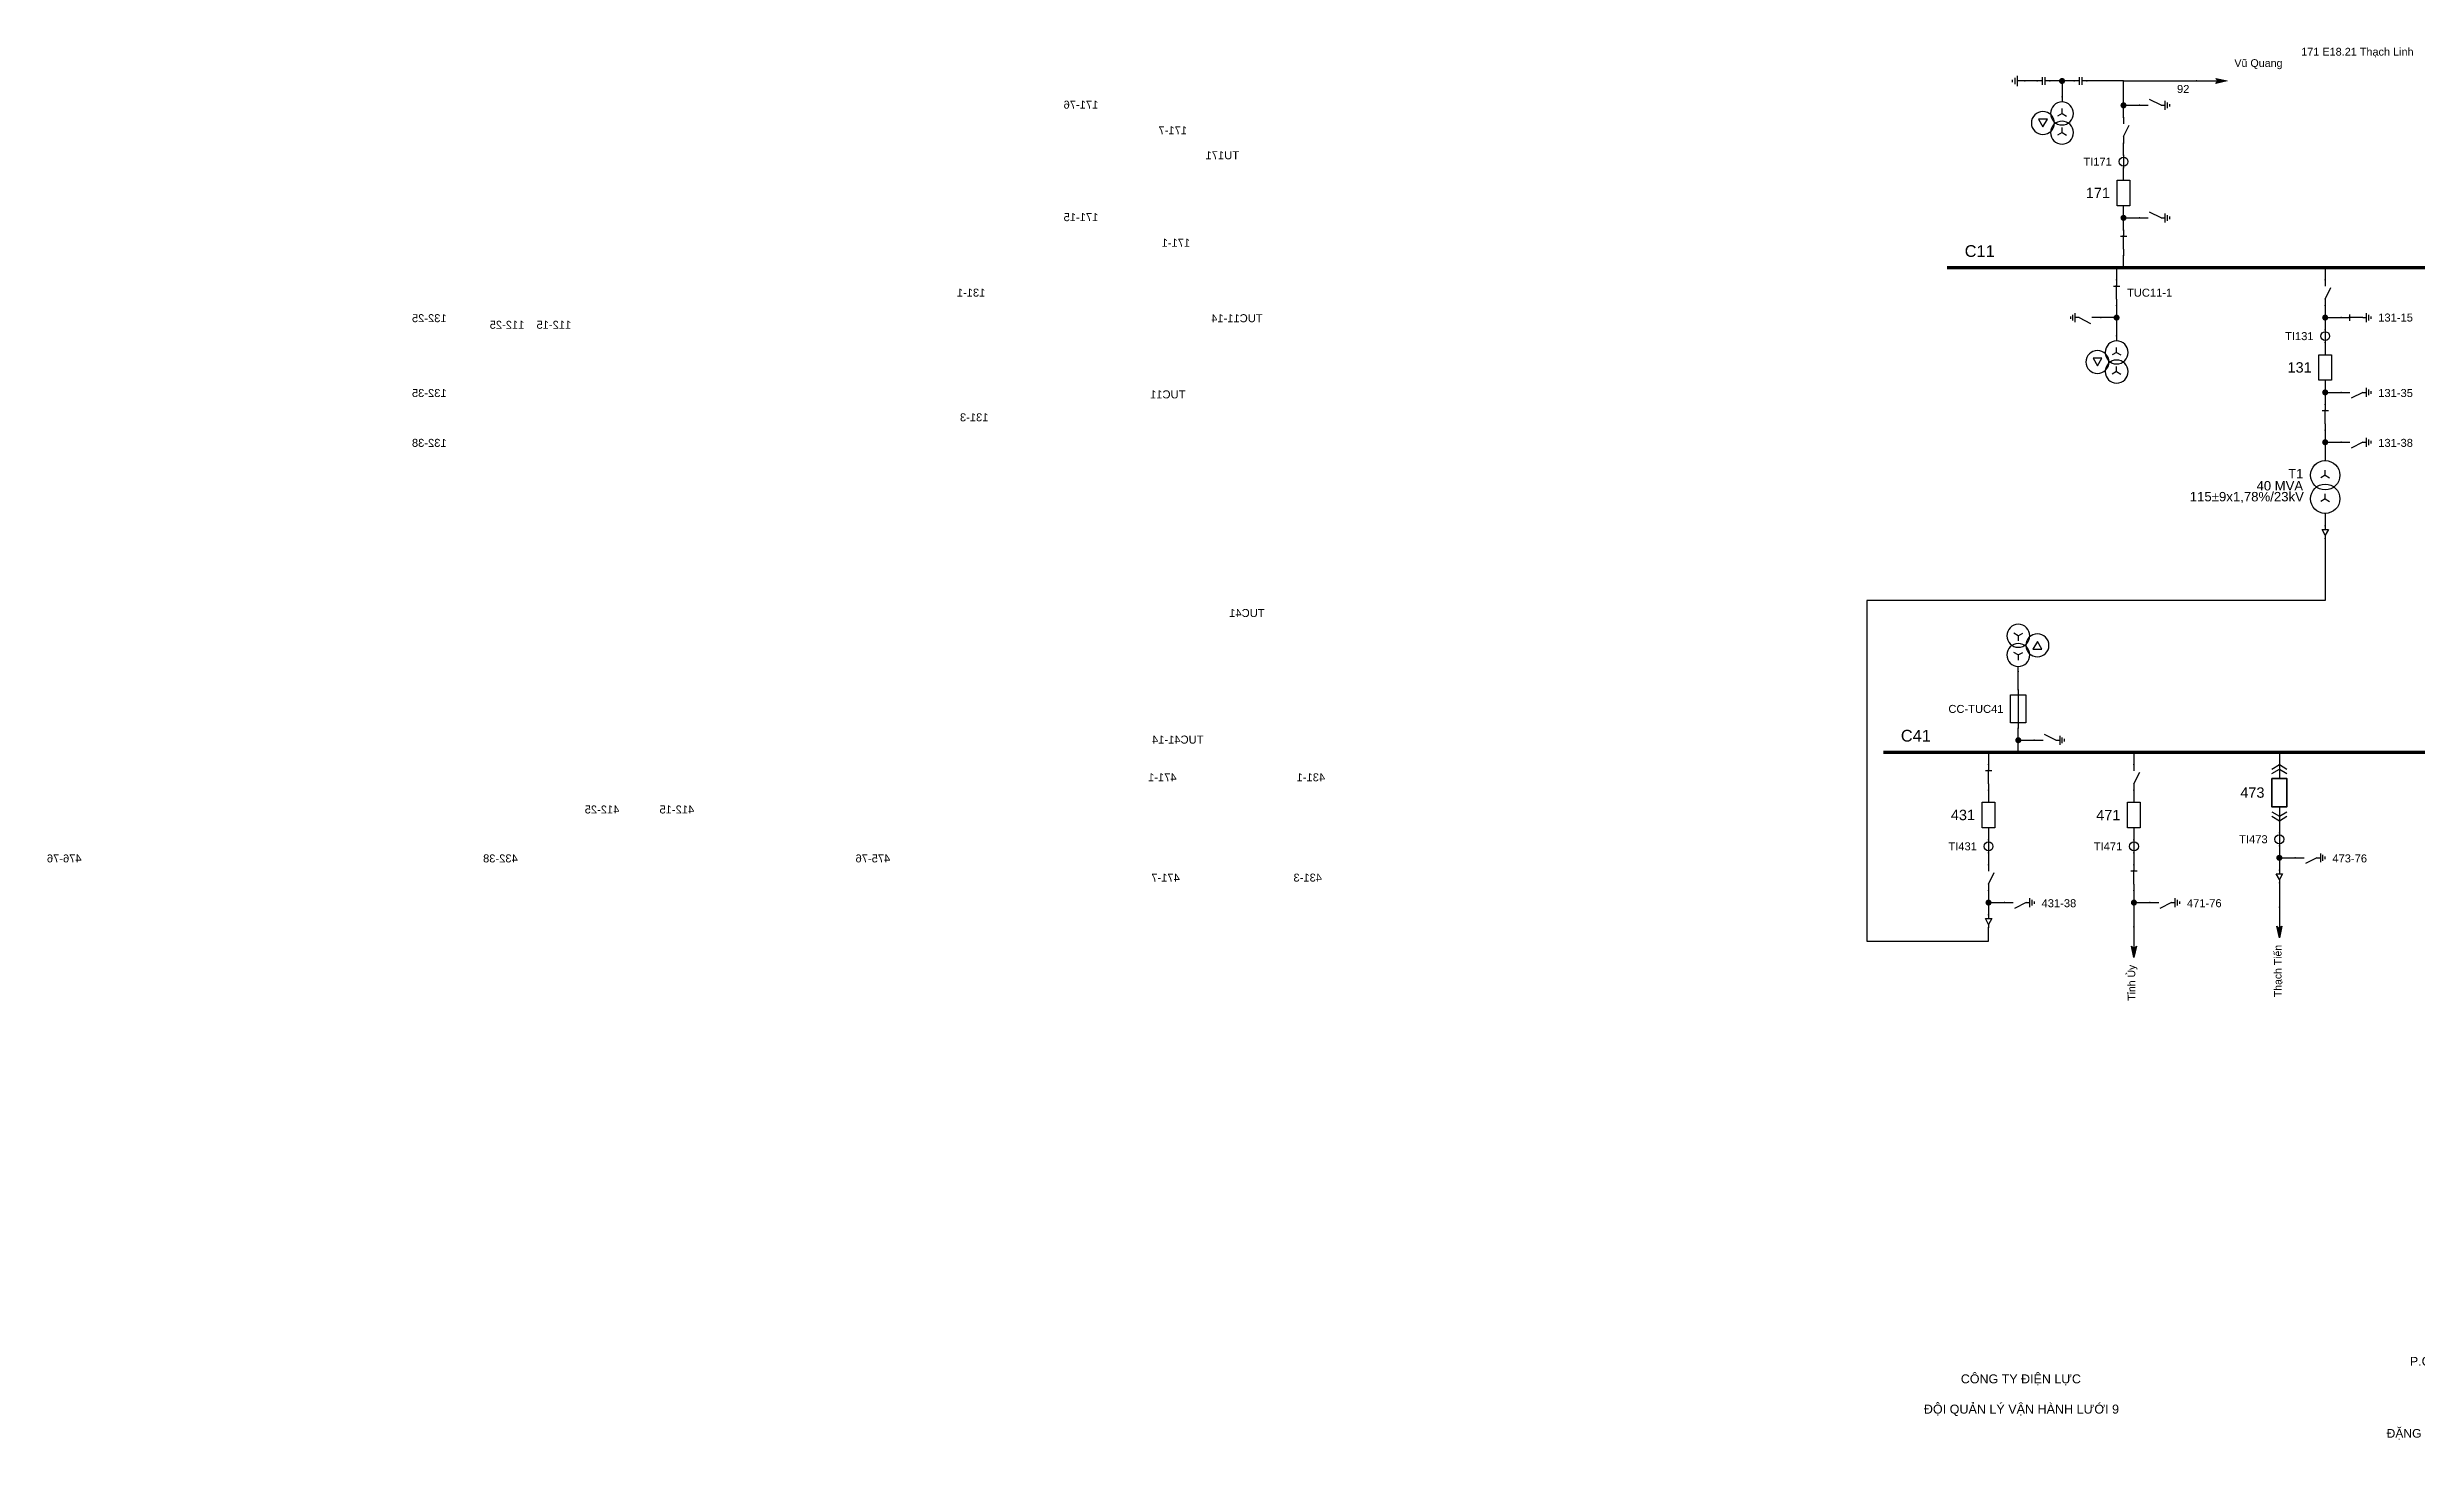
# Model space of a CAD drawing. Header units: millimetres. Extents: x -312 to 398, y 7 to 290.
# Drawn here: x -311.8 to 152.8, y 7.5 to 280.4 of the extents above; entities that cross this region are included whole.
import ezdxf

# ---------------------------------------------------------------- set-up
doc = ezdxf.new("R2010")
doc.units = ezdxf.units.MM
for name, color, linetype, lineweight in [('BUSBAR_110KV', 1, 'Continuous', 50), ('BUSBAR_22KV', 5, 'Continuous', 50), ('GROUND', 3, 'Continuous', 25), ('HV_110KV', 1, 'Continuous', 25), ('MV_22KV', 5, 'Continuous', 25)]:
    doc.layers.add(name, color=color, linetype=linetype, lineweight=lineweight)
doc.layers.add('SYM_PORTS', color=8, linetype='Continuous', plot=False)
doc.layers.add('TEXT', color=7, linetype='Continuous')
doc.styles.add('SLD_TEXT', font='arial.ttf')

# ---------------------------------------------------------------- blocks, each defined once
blk = doc.blocks.new('SYM_DISCONNECTOR_CLOSED')
at = {"lineweight": 25}
for points in [[(-0.625, 1.25), (0.625, 1.25)], [(0, 2.5), (0, 1.25)], [(0, -1.25), (0, 1.5)], [(0, -1.25), (0, -2.5)]]:
    blk.add_lwpolyline(points, dxfattribs=at)
at = {"layer": 'SYM_PORTS'}
for p in [(0, 2.5), (0, -2.5)]:
    blk.add_point(p, dxfattribs=at)
blk.add_attdef('DEVICE_CODE', (1.625, -0.5), '', height=2)
blk = doc.blocks.new('SYM_EARTHING_SWITCH_OPEN')
at = {"lineweight": 25}
for points in [[(0, -1.25), (-1.125, 1)], [(0, 3), (0, 1.25)], [(-0.875, -2), (0.875, -2)], [(-0.5625, -2.4375), (0.5625, -2.4375)], [(-0.25, -2.875), (0.25, -2.875)], [(0, -1.25), (0, -2)]]:
    blk.add_lwpolyline(points, dxfattribs=at)
at = {"layer": 'SYM_PORTS'}
blk.add_point((0, 3), dxfattribs=at)
blk.add_attdef('DEVICE_CODE', (1.875, 0), '', height=2)
blk = doc.blocks.new('SYM_CIRCUIT_BREAKER')
at = {"lineweight": 25}
blk.add_lwpolyline([(-1.25, 2.5), (1.25, 2.5), (1.25, -2.5), (-1.25, -2.5)], close=True, dxfattribs=at)
at = {"layer": 'SYM_PORTS'}
for p in [(0, 2.5), (0, -2.5)]:
    blk.add_point(p, dxfattribs=at)
blk.add_attdef('DEVICE_CODE', (2.25, -0.5), '', height=2)
at = {"flags": 1}
blk.add_attdef('RATING', (2.25, -3.5), '', height=2, dxfattribs=at)
blk = doc.blocks.new('SYM_CURRENT_TRANSFORMER')
at = {"lineweight": 25}
blk.add_lwpolyline([(0, 1.25), (0, -1.25)], dxfattribs=at)
blk.add_circle((0, 0), 0.875, dxfattribs=at)
at = {"layer": 'SYM_PORTS'}
for p in [(0, 1.25), (0, -1.25)]:
    blk.add_point(p, dxfattribs=at)
blk.add_attdef('DEVICE_CODE', (1.875, -1.75), '', height=2)
at = {"flags": 1}
blk.add_attdef('RATIO', (1.875, -4.75), '', height=2, dxfattribs=at)
blk = doc.blocks.new('SYM_DISCONNECTOR_OPEN')
at = {"lineweight": 25}
for points in [[(0, -1.25), (-1.125, 1)], [(0, 2.5), (0, 1.25)], [(0, -1.25), (0, -2.5)]]:
    blk.add_lwpolyline(points, dxfattribs=at)
at = {"layer": 'SYM_PORTS'}
for p in [(0, 2.5), (0, -2.5)]:
    blk.add_point(p, dxfattribs=at)
blk.add_attdef('DEVICE_CODE', (1, -0.5), '', height=2)
blk = doc.blocks.new('SYM_COUPLING_CAPACITOR')
at = {"lineweight": 25}
for points in [[(-0.75, 0.25), (0.75, 0.25)], [(0, 1.25), (0, 0.25)], [(-0.75, -0.25), (0.75, -0.25)], [(0, -0.25), (0, -1.25)]]:
    blk.add_lwpolyline(points, dxfattribs=at)
at = {"layer": 'SYM_PORTS'}
for p in [(0, 1.25), (0, -1.25)]:
    blk.add_point(p, dxfattribs=at)
blk.add_attdef('DEVICE_CODE', (1.75, -1.75), '', height=2)
blk = doc.blocks.new('SYM_VOLTAGE_TRANSFORMER')
at = {"lineweight": 25}
for points in [[(0, 1.375), (-0.8625, 0.875)], [(0, 4.625), (0, 3.625)], [(0, 1.375), (0, 2.375)], [(0, 1.375), (0.8625, 0.875)], [(0, -2.375), (-0.8625, -2.875)], [(0, -2.375), (0, -1.375)], [(0, -2.375), (0.8625, -2.875)]]:
    blk.add_lwpolyline(points, dxfattribs=at)
blk.add_lwpolyline([(2.875, 0.25), (4.625, 0.25), (3.75, -1.25)], close=True, dxfattribs=at)
for centre in [(0, 1.375), (3.75, -0.5), (0, -2.375)]:
    blk.add_circle(centre, 2.25, dxfattribs=at)
at = {"layer": 'SYM_PORTS'}
blk.add_point((0, 4.625), dxfattribs=at)
blk.add_attdef('DEVICE_CODE', (7, 1.625), '', height=2)
at = {"flags": 1}
blk.add_attdef('RATIO', (7, -1.375), '', height=2, dxfattribs=at)
blk = doc.blocks.new('SYM_GROUND_SYMBOL')
at = {"lineweight": 25}
for points in [[(0, 1.25), (0, -0.25)], [(-1, -0.25), (1, -0.25)], [(-0.625, -0.75), (0.625, -0.75)], [(-0.25, -1.25), (0.25, -1.25)]]:
    blk.add_lwpolyline(points, dxfattribs=at)
at = {"layer": 'SYM_PORTS'}
blk.add_point((0, 1.25), dxfattribs=at)
blk = doc.blocks.new('SYM_LINE_FEEDER_ARROW')
blk.add_hatch(color=7).paths.add_polyline_path([(0, -3), (-0.5, -0.75), (0, -1.25), (0.5, -0.75)])
at = {"lineweight": 25}
blk.add_lwpolyline([(0, 3), (0, -1.25)], dxfattribs=at)
blk.add_lwpolyline([(0, -3), (-0.5, -0.75), (0, -1.25), (0.5, -0.75)], close=True, dxfattribs=at)
at = {"layer": 'SYM_PORTS'}
blk.add_point((0, 3), dxfattribs=at)
blk.add_attdef('LINE_NAME', (1.5, 0), '', height=2)
blk = doc.blocks.new('SYM_EARTHING_SWITCH_CLOSED')
at = {"lineweight": 25}
for points in [[(-0.625, 1.25), (0.625, 1.25)], [(0, 3), (0, 1.25)], [(0, -1.25), (0, 1.5)], [(-0.875, -2), (0.875, -2)], [(-0.5625, -2.4375), (0.5625, -2.4375)], [(-0.25, -2.875), (0.25, -2.875)], [(0, -1.25), (0, -2)]]:
    blk.add_lwpolyline(points, dxfattribs=at)
at = {"layer": 'SYM_PORTS'}
blk.add_point((0, 3), dxfattribs=at)
blk.add_attdef('DEVICE_CODE', (1.875, 0), '', height=2)
blk = doc.blocks.new('SYM_TRANSFORMER_2W')
at = {"lineweight": 25}
for points in [[(0, 2.3125), (-0.8625, 1.8125)], [(0, 2.3125), (0, 3.3125)], [(0, 2.3125), (0.8625, 1.8125)], [(0, -2.3125), (-0.8625, -2.8125)], [(0, -2.3125), (0, -1.3125)], [(0, -2.3125), (0.8625, -2.8125)]]:
    blk.add_lwpolyline(points, dxfattribs=at)
for centre in [(0, 2.3125), (0, -2.3125)]:
    blk.add_circle(centre, 2.875, dxfattribs=at)
at = {"layer": 'SYM_PORTS'}
for p in [(0, 5.1875), (0, -5.1875)]:
    blk.add_point(p, dxfattribs=at)
blk.add_attdef('DEVICE_CODE', (3.875, 2.1875), '', height=2)
at = {"flags": 1}
for tag, p in [('POWER', (3.875, -0.8125)), ('VOLTAGE_RATIO', (3.875, -3.8125))]:
    blk.add_attdef(tag, p, '', height=2, dxfattribs=at)
blk = doc.blocks.new('SYM_CABLE_TERMINATION')
at = {"lineweight": 25}
blk.add_lwpolyline([(-0.625, 0.5), (0.625, 0.5), (0, -0.625)], close=True, dxfattribs=at)
for points in [[(0, 1.25), (0, 0.5)], [(0, -0.625), (0, -1.25)]]:
    blk.add_lwpolyline(points, dxfattribs=at)
at = {"layer": 'SYM_PORTS'}
for p in [(0, 1.25), (0, -1.25)]:
    blk.add_point(p, dxfattribs=at)
blk = doc.blocks.new('SYM_DRAWOUT_BREAKER')
at = {"lineweight": 25}
for points in [[(-1.5, 4.625), (0, 5.5), (1.5, 4.625)], [(0, 5.5), (0, 2.75)], [(-1.5, 3.75), (0, 4.625), (1.5, 3.75)], [(-1.5, -3.75), (0, -4.625), (1.5, -3.75)], [(-1.5, -4.625), (0, -5.5), (1.5, -4.625)], [(0, -2.75), (0, -5.5)]]:
    blk.add_lwpolyline(points, dxfattribs=at)
at = {"lineweight": 35}
blk.add_lwpolyline([(-1.5, 2.75), (1.5, 2.75), (1.5, -2.75), (-1.5, -2.75)], close=True, dxfattribs=at)
at = {"layer": 'SYM_PORTS'}
for p in [(0, 5.5), (0, -5.5)]:
    blk.add_point(p, dxfattribs=at)
blk.add_attdef('DEVICE_CODE', (2.5, 2.5), '', height=2)
at = {"flags": 1}
blk.add_attdef('RATING', (2.5, -0.5), '', height=2, dxfattribs=at)
blk = doc.blocks.new('SYM_FUSE_DISCONNECTOR')
at = {"lineweight": 25}
blk.add_lwpolyline([(-1.5, 2.75), (1.5, 2.75), (1.5, -2.75), (-1.5, -2.75)], close=True, dxfattribs=at)
blk.add_lwpolyline([(0, 3.75), (0, -3.75)], dxfattribs=at)
at = {"layer": 'SYM_PORTS'}
for p in [(0, 3.75), (0, -3.75)]:
    blk.add_point(p, dxfattribs=at)
blk.add_attdef('DEVICE_CODE', (2.5, 0.75), '', height=2)
at = {"flags": 1}
blk.add_attdef('RATING', (2.5, -2.25), '', height=2, dxfattribs=at)

msp = doc.modelspace()

# ---------------------------------------------------------------- hatches: boundary and pattern name
at = {"layer": 'HV_110KV'}
h = msp.add_hatch(color=7, dxfattribs=at)
edge = h.paths.add_edge_path()
edge.add_arc((83.25, 273.78), 0.6, 0, 360)
h = msp.add_hatch(color=7, dxfattribs=at)
edge = h.paths.add_edge_path()
edge.add_arc((95.31, 269.01), 0.6, 0, 360)
h = msp.add_hatch(color=7, dxfattribs=at)
edge = h.paths.add_edge_path()
edge.add_arc((95.31, 246.95), 0.6, 0, 360)
h = msp.add_hatch(color=7, dxfattribs=at)
edge = h.paths.add_edge_path()
edge.add_arc((93.95, 227.4), 0.6, 0, 360)
h = msp.add_hatch(color=7, dxfattribs=at)
edge = h.paths.add_edge_path()
edge.add_arc((134.85, 227.4), 0.6, 0, 360)
h = msp.add_hatch(color=7, dxfattribs=at)
edge = h.paths.add_edge_path()
edge.add_arc((134.85, 212.74), 0.6, 0, 360)
h = msp.add_hatch(color=7, dxfattribs=at)
edge = h.paths.add_edge_path()
edge.add_arc((134.85, 202.97), 0.6, 0, 360)
at = {"layer": 'MV_22KV'}
h = msp.add_hatch(color=7, dxfattribs=at)
edge = h.paths.add_edge_path()
edge.add_arc((74.68, 144.57), 0.6, 0, 360)
h = msp.add_hatch(color=7, dxfattribs=at)
edge = h.paths.add_edge_path()
edge.add_arc((125.86, 121.52), 0.6, 0, 360)
h = msp.add_hatch(color=7, dxfattribs=at)
edge = h.paths.add_edge_path()
edge.add_arc((68.84, 112.74), 0.6, 0, 360)
h = msp.add_hatch(color=7, dxfattribs=at)
edge = h.paths.add_edge_path()
edge.add_arc((97.35, 112.74), 0.6, 0, 360)

# ---------------------------------------------------------------- linework, layer by layer
at = {"layer": 'BUSBAR_110KV', "const_width": 0.642}
msp.add_lwpolyline([(60.73, 237.18), (202.54, 237.18)], dxfattribs=at)
at = {"layer": 'BUSBAR_22KV', "const_width": 0.642}
msp.add_lwpolyline([(48.22, 142.18), (178.43, 142.18)], dxfattribs=at)
at = {"layer": 'GROUND'}
msp.add_lwpolyline([(78.37, 273.78), (75.98, 273.78)], dxfattribs=at)
at = {"layer": 'HV_110KV'}
for points in [[(83.25, 273.78), (80.87, 273.78)], [(85.64, 273.78), (83.25, 273.78)], [(83.25, 273.78), (83.25, 270.67)], [(95.31, 273.78), (88.14, 273.78)], [(95.31, 269.01), (95.31, 273.78)], [(95.31, 273.78), (109.63, 273.78)], [(95.31, 266.62), (95.31, 269.01)], [(95.31, 269.01), (98.42, 269.01)], [(95.31, 259.23), (95.31, 261.62)], [(95.31, 254.34), (95.31, 256.73)], [(95.31, 246.95), (95.31, 249.34)], [(95.31, 244.57), (95.31, 246.95)], [(95.31, 246.95), (98.42, 246.95)], [(93.95, 237.18), (93.95, 234.79)], [(95.31, 237.18), (95.31, 239.57)], [(134.85, 237.18), (134.85, 234.79)], [(93.95, 229.79), (93.95, 227.4)], [(134.85, 229.79), (134.85, 227.4)], [(93.95, 227.4), (90.84, 227.4)], [(93.95, 227.4), (93.95, 223.82)], [(134.85, 227.4), (137.96, 227.4)], [(134.85, 227.4), (134.85, 225.02)], [(134.85, 222.52), (134.85, 220.13)], [(134.85, 215.13), (134.85, 212.74)], [(134.85, 212.74), (137.96, 212.74)], [(134.85, 212.74), (134.85, 210.35)], [(134.85, 205.35), (134.85, 202.97)], [(134.85, 202.97), (137.96, 202.97)], [(134.85, 202.97), (134.85, 199.39)]]:
    msp.add_lwpolyline(points, dxfattribs=at)
at = {"layer": 'MV_22KV'}
for points in [[(134.85, 189.01), (134.85, 186.62)], [(134.85, 184.12), (134.85, 181.42), (134.85, 171.95), (45, 171.95), (45, 105.15), (68.84, 105.15), (68.84, 107.85)], [(74.68, 154.45), (74.68, 158.04)], [(74.68, 144.57), (74.68, 146.95)], [(74.68, 142.18), (74.68, 144.57)], [(74.68, 144.57), (77.79, 144.57)], [(68.84, 142.18), (68.84, 139.79)], [(97.35, 142.18), (97.35, 139.79)], [(125.86, 142.18), (125.86, 139.79)], [(68.84, 134.79), (68.84, 132.4)], [(97.35, 134.79), (97.35, 132.4)], [(68.84, 127.4), (68.84, 125.02)], [(97.35, 127.4), (97.35, 125.02)], [(125.86, 128.79), (125.86, 126.4)], [(68.84, 122.52), (68.84, 120.13)], [(97.35, 122.52), (97.35, 120.13)], [(125.86, 123.9), (125.86, 121.52)], [(125.86, 121.52), (128.97, 121.52)], [(125.86, 121.52), (125.86, 119.13)], [(125.86, 116.63), (125.86, 111.85)], [(68.84, 115.13), (68.84, 112.74)], [(68.84, 112.74), (71.95, 112.74)], [(68.84, 112.74), (68.84, 110.35)], [(97.35, 115.13), (97.35, 112.74)], [(97.35, 112.74), (100.46, 112.74)], [(97.35, 112.74), (97.35, 107.97)]]:
    msp.add_lwpolyline(points, dxfattribs=at)

# ---------------------------------------------------------------- block references
at = {"layer": 'GROUND', "rotation": 270}
msp.add_blockref('SYM_GROUND_SYMBOL', (74.73, 273.78), dxfattribs=at)
at = {"layer": 'HV_110KV'}
for name, p, rotation in [('SYM_COUPLING_CAPACITOR', (79.62, 273.78), 270), ('SYM_COUPLING_CAPACITOR', (86.89, 273.78), 270), ('SYM_LINE_FEEDER_ARROW', (112.63, 273.78), 90)]:
    msp.add_blockref(name, p, dxfattribs=dict(at, rotation=rotation))
ref = msp.add_blockref('SYM_EARTHING_SWITCH_OPEN', (101.42, 269.01), dxfattribs=dict(at, xscale=-1, rotation=90))
ref.add_attrib('DEVICE_CODE', '171-76', (105.7, 268.36), dxfattribs={"layer": 'TEXT', "extrusion": (0, 0, -1), "height": 1.565, "style": 'SLD_TEXT'})
ref = msp.add_blockref('SYM_VOLTAGE_TRANSFORMER', (83.25, 266.04), dxfattribs=dict(at, xscale=-1))
ref.add_attrib('DEVICE_CODE', 'TU171', (78.1, 258.44), dxfattribs={"layer": 'TEXT', "extrusion": (0, 0, -1), "height": 1.565, "style": 'SLD_TEXT'})
ref = msp.add_blockref('SYM_DISCONNECTOR_OPEN', (95.31, 264.12), dxfattribs=dict(at, xscale=-1))
ref.add_attrib('DEVICE_CODE', '171-7', (88.31, 263.33), dxfattribs={"layer": 'TEXT', "extrusion": (0, 0, -1), "height": 1.565, "style": 'SLD_TEXT'})
ref = msp.add_blockref('SYM_CURRENT_TRANSFORMER', (95.31, 257.98), dxfattribs=at)
ref.add_attrib('DEVICE_CODE', 'TI171', (87.43, 257.19), dxfattribs={"layer": 'TEXT', "height": 1.565, "style": 'SLD_TEXT'})
ref = msp.add_blockref('SYM_CIRCUIT_BREAKER', (95.31, 251.84), dxfattribs=at)
ref.add_attrib('DEVICE_CODE', '171', (87.91, 250.82), dxfattribs={"layer": 'TEXT', "height": 2.032, "style": 'SLD_TEXT'})
ref = msp.add_blockref('SYM_EARTHING_SWITCH_OPEN', (101.42, 246.95), dxfattribs=dict(at, xscale=-1, rotation=90))
ref.add_attrib('DEVICE_CODE', '171-15', (105.7, 246.31), dxfattribs={"layer": 'TEXT', "extrusion": (0, 0, -1), "height": 1.565, "style": 'SLD_TEXT'})
ref = msp.add_blockref('SYM_DISCONNECTOR_CLOSED', (95.31, 242.07), dxfattribs=dict(at, xscale=-1))
ref.add_attrib('DEVICE_CODE', '171-1', (87.68, 241.28), dxfattribs={"layer": 'TEXT', "extrusion": (0, 0, -1), "height": 1.565, "style": 'SLD_TEXT'})
ref = msp.add_blockref('SYM_EARTHING_SWITCH_OPEN', (214.7, 231.07), dxfattribs=dict(at, xscale=-1))
ref.add_attrib('DEVICE_CODE', '112-25', (218.23, 225.21), dxfattribs={"layer": 'TEXT', "extrusion": (0, 0, -1), "height": 1.565, "style": 'SLD_TEXT'})
ref = msp.add_blockref('SYM_EARTHING_SWITCH_OPEN', (212.31, 231.07), dxfattribs=dict(at, xscale=-1))
ref.add_attrib('DEVICE_CODE', '112-15', (209.04, 225.21), dxfattribs={"layer": 'TEXT', "extrusion": (0, 0, -1), "height": 1.565, "style": 'SLD_TEXT'})
ref = msp.add_blockref('SYM_DISCONNECTOR_OPEN', (134.85, 232.29), dxfattribs=dict(at, xscale=-1))
ref.add_attrib('DEVICE_CODE', '131-1', (127.85, 231.52), dxfattribs={"layer": 'TEXT', "extrusion": (0, 0, -1), "height": 1.565, "style": 'SLD_TEXT'})
ref = msp.add_blockref('SYM_DISCONNECTOR_CLOSED', (93.95, 232.29), dxfattribs=at)
ref.add_attrib('DEVICE_CODE', 'TUC11-1', (95.99, 231.51), dxfattribs={"layer": 'TEXT', "height": 1.565, "style": 'SLD_TEXT'})
ref = msp.add_blockref('SYM_EARTHING_SWITCH_OPEN', (244.56, 227.4), dxfattribs=dict(at, xscale=-1, rotation=270))
ref.add_attrib('DEVICE_CODE', '132-25', (233.47, 226.51), dxfattribs={"layer": 'TEXT', "extrusion": (0, 0, -1), "height": 1.565, "style": 'SLD_TEXT'})
ref = msp.add_blockref('SYM_EARTHING_SWITCH_OPEN', (87.84, 227.4), dxfattribs=dict(at, xscale=-1, rotation=270))
ref.add_attrib('DEVICE_CODE', 'TUC11-14', (73.48, 226.5), dxfattribs={"layer": 'TEXT', "extrusion": (0, 0, -1), "height": 1.565, "style": 'SLD_TEXT'})
ref = msp.add_blockref('SYM_EARTHING_SWITCH_CLOSED', (140.96, 227.4), dxfattribs=dict(at, rotation=90))
ref.add_attrib('DEVICE_CODE', '131-15', (145.25, 226.63), dxfattribs={"layer": 'TEXT', "height": 1.565, "style": 'SLD_TEXT'})
ref = msp.add_blockref('SYM_VOLTAGE_TRANSFORMER', (93.95, 219.2), dxfattribs=dict(at, xscale=-1))
ref.add_attrib('DEVICE_CODE', 'TUC11', (88.62, 211.57), dxfattribs={"layer": 'TEXT', "extrusion": (0, 0, -1), "height": 1.565, "style": 'SLD_TEXT'})
ref = msp.add_blockref('SYM_CURRENT_TRANSFORMER', (134.85, 223.77), dxfattribs=at)
ref.add_attrib('DEVICE_CODE', 'TI131', (126.98, 222.99), dxfattribs={"layer": 'TEXT', "height": 1.565, "style": 'SLD_TEXT'})
ref = msp.add_blockref('SYM_CIRCUIT_BREAKER', (134.85, 217.63), dxfattribs=at)
ref.add_attrib('DEVICE_CODE', '131', (127.46, 216.63), dxfattribs={"layer": 'TEXT', "height": 2.034, "style": 'SLD_TEXT'})
ref = msp.add_blockref('SYM_EARTHING_SWITCH_OPEN', (244.56, 212.74), dxfattribs=dict(at, xscale=-1, rotation=270))
ref.add_attrib('DEVICE_CODE', '132-35', (233.47, 211.84), dxfattribs={"layer": 'TEXT', "extrusion": (0, 0, -1), "height": 1.565, "style": 'SLD_TEXT'})
ref = msp.add_blockref('SYM_DISCONNECTOR_CLOSED', (134.85, 207.85), dxfattribs=dict(at, xscale=-1))
ref.add_attrib('DEVICE_CODE', '131-3', (127.23, 207.08), dxfattribs={"layer": 'TEXT', "extrusion": (0, 0, -1), "height": 1.565, "style": 'SLD_TEXT'})
ref = msp.add_blockref('SYM_EARTHING_SWITCH_OPEN', (140.96, 212.74), dxfattribs=dict(at, rotation=90))
ref.add_attrib('DEVICE_CODE', '131-35', (145.25, 211.84), dxfattribs={"layer": 'TEXT', "height": 1.565, "style": 'SLD_TEXT'})
ref = msp.add_blockref('SYM_EARTHING_SWITCH_OPEN', (244.56, 202.97), dxfattribs=dict(at, xscale=-1, rotation=270))
ref.add_attrib('DEVICE_CODE', '132-38', (233.47, 202.07), dxfattribs={"layer": 'TEXT', "extrusion": (0, 0, -1), "height": 1.565, "style": 'SLD_TEXT'})
ref = msp.add_blockref('SYM_EARTHING_SWITCH_OPEN', (140.96, 202.97), dxfattribs=dict(at, rotation=90))
ref.add_attrib('DEVICE_CODE', '131-38', (145.25, 202.07), dxfattribs={"layer": 'TEXT', "height": 1.565, "style": 'SLD_TEXT'})
ref = msp.add_blockref('SYM_TRANSFORMER_2W', (134.85, 194.2), dxfattribs=at)
ref.add_attrib('DEVICE_CODE', 'T1', (127.6, 195.91), dxfattribs={"layer": 'TEXT', "height": 1.819, "style": 'SLD_TEXT'})
at = {"layer": 'MV_22KV'}
for name, p in [('SYM_CABLE_TERMINATION', (134.85, 185.37)), ('SYM_CABLE_TERMINATION', (125.86, 117.88)), ('SYM_LINE_FEEDER_ARROW', (125.86, 108.85)), ('SYM_CABLE_TERMINATION', (68.84, 109.1)), ('SYM_LINE_FEEDER_ARROW', (97.35, 104.97))]:
    msp.add_blockref(name, p, dxfattribs=at)
ref = msp.add_blockref('SYM_VOLTAGE_TRANSFORMER', (74.68, 162.66), dxfattribs=dict(at, xscale=-1, rotation=180))
ref.add_attrib('DEVICE_CODE', 'TUC41', (73.1, 168.72), dxfattribs={"layer": 'TEXT', "extrusion": (0, 0, -1), "height": 1.565, "style": 'SLD_TEXT'})
ref = msp.add_blockref('SYM_FUSE_DISCONNECTOR', (74.68, 150.7), dxfattribs=at)
ref.add_attrib('DEVICE_CODE', 'CC-TUC41', (60.97, 149.92), dxfattribs={"layer": 'TEXT', "height": 1.565, "style": 'SLD_TEXT'})
ref = msp.add_blockref('SYM_EARTHING_SWITCH_OPEN', (80.79, 144.57), dxfattribs=dict(at, xscale=-1, rotation=90))
ref.add_attrib('DEVICE_CODE', 'TUC41-14', (85.08, 143.91), dxfattribs={"layer": 'TEXT', "extrusion": (0, 0, -1), "height": 1.565, "style": 'SLD_TEXT'})
ref = msp.add_blockref('SYM_DISCONNECTOR_OPEN', (97.35, 137.29), dxfattribs=dict(at, xscale=-1))
ref.add_attrib('DEVICE_CODE', '471-1', (90.35, 136.51), dxfattribs={"layer": 'TEXT', "extrusion": (0, 0, -1), "height": 1.565, "style": 'SLD_TEXT'})
ref = msp.add_blockref('SYM_DISCONNECTOR_CLOSED', (68.84, 137.29), dxfattribs=dict(at, xscale=-1))
ref.add_attrib('DEVICE_CODE', '431-1', (61.22, 136.52), dxfattribs={"layer": 'TEXT', "extrusion": (0, 0, -1), "height": 1.565, "style": 'SLD_TEXT'})
ref = msp.add_blockref('SYM_DRAWOUT_BREAKER', (125.86, 134.29), dxfattribs=at)
ref.add_attrib('DEVICE_CODE', '473', (118.21, 133.29), dxfattribs={"layer": 'TEXT', "height": 2.034, "style": 'SLD_TEXT'})
ref = msp.add_blockref('SYM_EARTHING_SWITCH_OPEN', (202.87, 136.07), dxfattribs=dict(at, xscale=-1))
ref.add_attrib('DEVICE_CODE', '412-25', (199.6, 130.21), dxfattribs={"layer": 'TEXT', "extrusion": (0, 0, -1), "height": 1.565, "style": 'SLD_TEXT'})
ref = msp.add_blockref('SYM_EARTHING_SWITCH_OPEN', (188.21, 136.07), dxfattribs=dict(at, xscale=-1))
ref.add_attrib('DEVICE_CODE', '412-15', (184.93, 130.21), dxfattribs={"layer": 'TEXT', "extrusion": (0, 0, -1), "height": 1.565, "style": 'SLD_TEXT'})
ref = msp.add_blockref('SYM_CIRCUIT_BREAKER', (68.84, 129.9), dxfattribs=at)
ref.add_attrib('DEVICE_CODE', '431', (61.45, 128.9), dxfattribs={"layer": 'TEXT', "height": 2.034, "style": 'SLD_TEXT'})
ref = msp.add_blockref('SYM_CIRCUIT_BREAKER', (97.35, 129.9), dxfattribs=at)
ref.add_attrib('DEVICE_CODE', '471', (89.96, 128.88), dxfattribs={"layer": 'TEXT', "height": 2.032, "style": 'SLD_TEXT'})
ref = msp.add_blockref('SYM_CURRENT_TRANSFORMER', (125.86, 125.15), dxfattribs=at)
ref.add_attrib('DEVICE_CODE', 'TI473', (117.98, 124.38), dxfattribs={"layer": 'TEXT', "height": 1.565, "style": 'SLD_TEXT'})
ref = msp.add_blockref('SYM_EARTHING_SWITCH_OPEN', (316.13, 121.52), dxfattribs=dict(at, xscale=-1, rotation=270))
ref.add_attrib('DEVICE_CODE', '476-76', (305.04, 120.62), dxfattribs={"layer": 'TEXT', "extrusion": (0, 0, -1), "height": 1.565, "style": 'SLD_TEXT'})
ref = msp.add_blockref('SYM_EARTHING_SWITCH_OPEN', (230.61, 121.52), dxfattribs=dict(at, xscale=-1, rotation=270))
ref.add_attrib('DEVICE_CODE', '432-38', (219.52, 120.62), dxfattribs={"layer": 'TEXT', "extrusion": (0, 0, -1), "height": 1.565, "style": 'SLD_TEXT'})
ref = msp.add_blockref('SYM_EARTHING_SWITCH_OPEN', (157.58, 121.52), dxfattribs=dict(at, xscale=-1, rotation=270))
ref.add_attrib('DEVICE_CODE', '475-76', (146.49, 120.62), dxfattribs={"layer": 'TEXT', "extrusion": (0, 0, -1), "height": 1.565, "style": 'SLD_TEXT'})
ref = msp.add_blockref('SYM_CURRENT_TRANSFORMER', (68.84, 123.77), dxfattribs=at)
ref.add_attrib('DEVICE_CODE', 'TI431', (60.97, 122.99), dxfattribs={"layer": 'TEXT', "height": 1.565, "style": 'SLD_TEXT'})
ref = msp.add_blockref('SYM_CURRENT_TRANSFORMER', (97.35, 123.77), dxfattribs=at)
ref.add_attrib('DEVICE_CODE', 'TI471', (89.47, 122.98), dxfattribs={"layer": 'TEXT', "height": 1.565, "style": 'SLD_TEXT'})
ref = msp.add_blockref('SYM_EARTHING_SWITCH_OPEN', (131.97, 121.52), dxfattribs=dict(at, rotation=90))
ref.add_attrib('DEVICE_CODE', '473-76', (136.25, 120.62), dxfattribs={"layer": 'TEXT', "height": 1.565, "style": 'SLD_TEXT'})
ref = msp.add_blockref('SYM_DISCONNECTOR_CLOSED', (97.35, 117.63), dxfattribs=dict(at, xscale=-1))
ref.add_attrib('DEVICE_CODE', '471-7', (89.72, 116.84), dxfattribs={"layer": 'TEXT', "extrusion": (0, 0, -1), "height": 1.565, "style": 'SLD_TEXT'})
ref = msp.add_blockref('SYM_DISCONNECTOR_OPEN', (68.84, 117.63), dxfattribs=dict(at, xscale=-1))
ref.add_attrib('DEVICE_CODE', '431-3', (61.84, 116.86), dxfattribs={"layer": 'TEXT', "extrusion": (0, 0, -1), "height": 1.565, "style": 'SLD_TEXT'})
ref = msp.add_blockref('SYM_EARTHING_SWITCH_OPEN', (74.95, 112.74), dxfattribs=dict(at, rotation=90))
ref.add_attrib('DEVICE_CODE', '431-38', (79.24, 111.84), dxfattribs={"layer": 'TEXT', "height": 1.565, "style": 'SLD_TEXT'})
ref = msp.add_blockref('SYM_EARTHING_SWITCH_OPEN', (103.46, 112.74), dxfattribs=dict(at, rotation=90))
ref.add_attrib('DEVICE_CODE', '471-76', (107.74, 111.84), dxfattribs={"layer": 'TEXT', "height": 1.565, "style": 'SLD_TEXT'})

# ---------------------------------------------------------------- texts
at = {"layer": 'TEXT', "attachment_point": 7, "style": 'SLD_TEXT'}
for s, insert, char_height in [('171 E18.21 Thạch Linh', (130.15, 278.42), 1.5248), ('Vũ Quang', (117.04, 276.09), 1.502), ('92', (105.79, 271.41), 1.565), ('C11', (64.17, 239.27), 2.297), ('40 MVA', (121.4, 193.5), 1.834), ('115±9x1,78%/23kV', (108.29, 191.04), 1.8495), ('C41', (51.65, 144.27), 2.297), ('P.GIÁM ĐỐC', (151.47, 21.95), 1.732), ('CÔNG TY ĐIỆN LỰC', (63.41, 18.13), 1.7498), ('ĐỘI QUẢN LÝ VẬN HÀNH LƯỚI 9', (56.16, 12.1), 1.7621), ('ĐẶNG MINH CƯỜNG', (146.89, 7.49), 1.6948)]:
    msp.add_mtext(s, dxfattribs=dict(at, insert=insert, char_height=char_height))
at = {"layer": 'TEXT', "char_height": 1.466, "attachment_point": 7, "rotation": 90, "style": 'SLD_TEXT'}
for s, insert in [('Thạch Tiến', (126.61, 94.21)), ('Tỉnh Ủy', (98.05, 93.5))]:
    msp.add_mtext(s, dxfattribs=dict(at, insert=insert))

doc.saveas('drawing.dxf')
